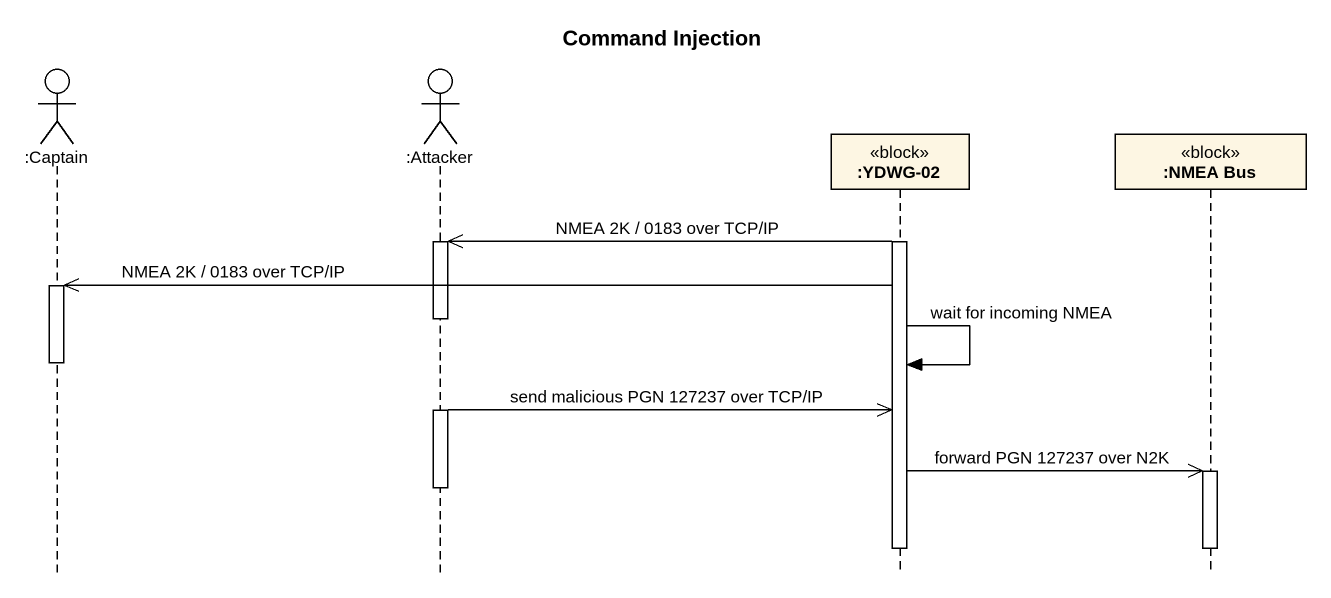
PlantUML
@startuml
title Command Injection
hide footbox
actor ":Captain" as Captain
actor ":Attacker" as Attacker
participant ":YDWG-02" as YDWG_02 <<block>>
participant ":NMEA Bus" as NMEA_Bus <<block>>

activate YDWG_02
YDWG_02 ->> Attacker : NMEA 2K / 0183 over TCP/IP
activate Attacker
YDWG_02 ->> Captain : NMEA 2K / 0183 over TCP/IP
activate Captain
deactivate Attacker
deactivate Captain
YDWG_02 -> YDWG_02 : wait for incoming NMEA
activate Attacker
Attacker ->> YDWG_02 : send malicious PGN 127237 over TCP/IP
YDWG_02 ->> NMEA_Bus : forward PGN 127237 over N2K
activate NMEA_Bus
deactivate Attacker
deactivate YDWG_02
deactivate NMEA_Bus
@enduml
